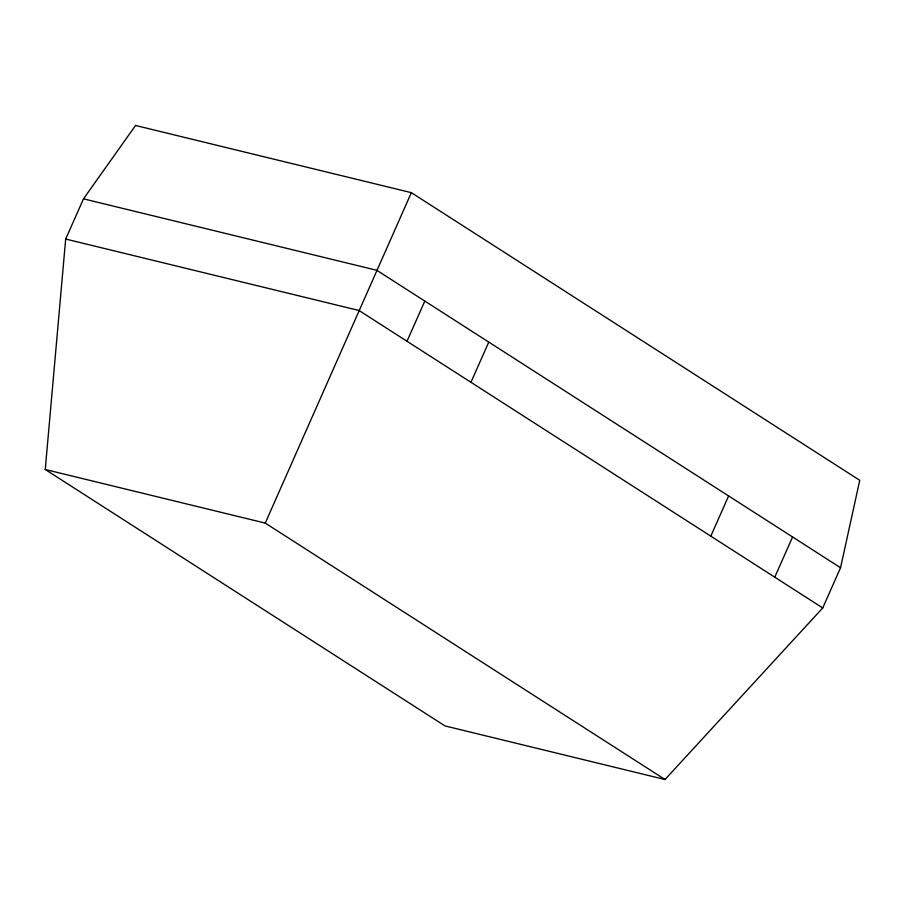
<?xml version="1.0" encoding="UTF-8"?>
<svg xmlns="http://www.w3.org/2000/svg" width="905" height="905" viewBox="0 0 905 905"><rect width="100%" height="100%" fill="white"/><g stroke="black" fill="none" stroke-linecap="round" stroke-linejoin="round"><path stroke-width="1.36" d="M45.25 469.503L65.68 239.044L83.498 198.84L135.558 125.478L411.345 192.663L859.75 480.295L840.553 567.752L822.736 607.956L665.017 779.522L445 725.923L45.25 469.503L265.255 523.09L665.017 779.522M265.255 523.09L411.345 192.663M407.001 341.276L424.807 301.071M470.951 382.295L488.768 342.09M710.81 536.156L728.616 495.951M774.771 577.186L792.576 536.982M83.498 198.84L376.842 270.301L840.553 567.752M65.68 239.044L359.025 310.494L822.736 607.956"/></g></svg>
